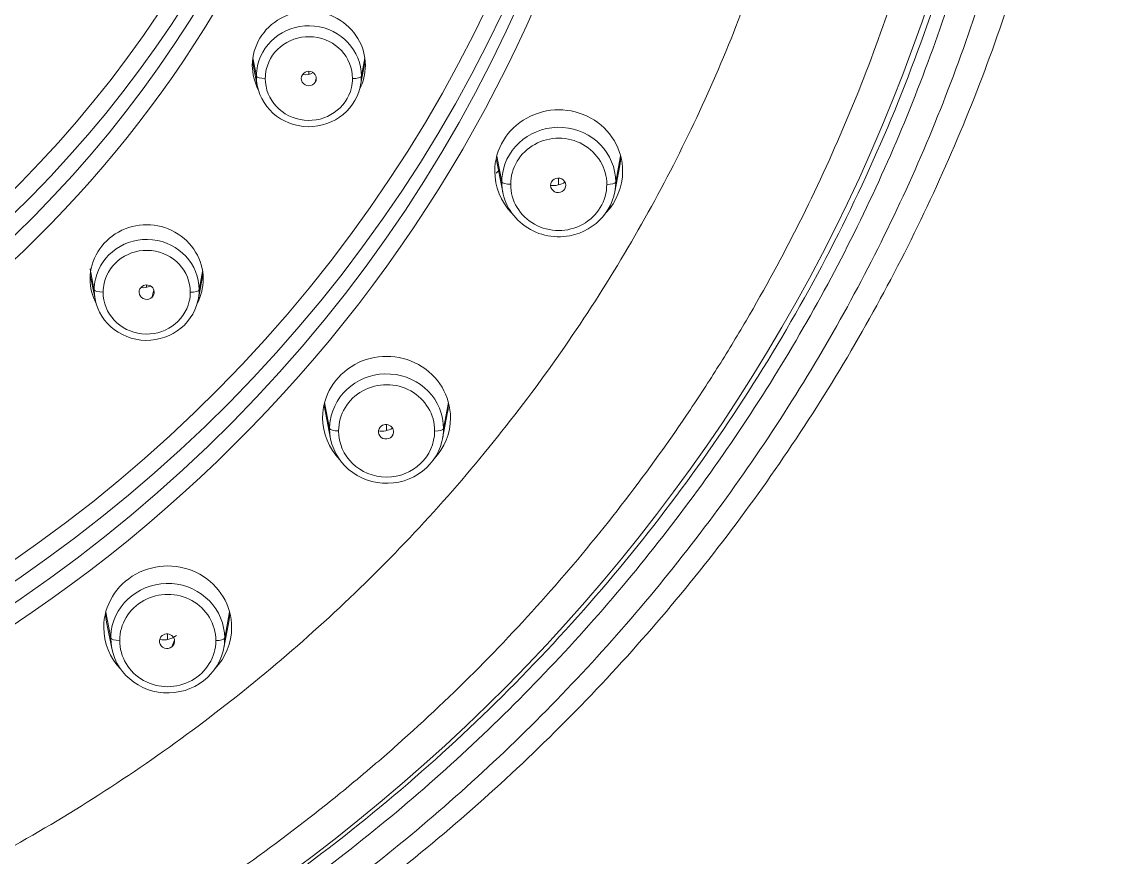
# Model space of a CAD drawing. Extents: x 16539 to 19738, y -91 to 2224.
# Drawn here: x 17594.41 to 17630.65, y 1071.03 to 1099.14 of the extents above; entities that cross this region are included whole.
import ezdxf

# ---------------------------------------------------------------- set-up
doc = ezdxf.new("R2010")
doc.units = 0
doc.header["$LTSCALE"] = 10
doc.header["$MEASUREMENT"] = 0
doc.layers.add('1', color=7, linetype='CONTINUOUS')

msp = doc.modelspace()

# ---------------------------------------------------------------- linework, layer by layer
at = {"layer": '1', "color": 7, "linetype": 'Continuous', "lineweight": 18}
for p, q in [((17602.172, 1097.806), (17602.334, 1096.986)), ((17605.805, 1097), (17605.96, 1097.821)), ((17610.363, 1094.534), (17610.587, 1093.401)), ((17614.352, 1093.416), (17614.519, 1094.3)), ((17612.686, 1093.544), (17612.674, 1093.52)), ((17596.72, 1090.62), (17596.882, 1089.801)), ((17600.353, 1089.815), (17600.508, 1090.636)), ((17604.626, 1085.992), (17604.8, 1085.109)), ((17608.565, 1085.124), (17608.733, 1086.008)), ((17597.268, 1078.944), (17597.442, 1078.061)), ((17601.207, 1078.076), (17601.375, 1078.96))]:
    msp.add_line(p, q, dxfattribs=at)
at = {"layer": '1', "color": 7, "linetype": 'Continuous', "lineweight": 13}
for p, q in [((17602.185, 1097.917), (17602.303, 1097.306)), ((17605.948, 1097.92), (17605.833, 1097.301)), ((17604.064, 1097.365), (17604.063, 1097.469)), ((17604.318, 1097.241), (17604.285, 1097.105)), ((17610.553, 1093.748), (17610.384, 1094.62)), ((17614.383, 1093.742), (17614.548, 1094.627)), ((17612.463, 1093.649), (17612.462, 1093.879)), ((17600.496, 1090.734), (17600.381, 1090.115)), ((17598.612, 1090.2), (17598.611, 1090.284)), ((17598.855, 1090.116), (17598.802, 1089.879)), ((17604.767, 1085.456), (17604.597, 1086.326)), ((17608.596, 1085.45), (17608.761, 1086.335)), ((17606.676, 1085.386), (17606.675, 1085.591)), ((17606.912, 1085.309), (17606.858, 1085.191)), ((17597.409, 1078.408), (17597.239, 1079.28)), ((17601.238, 1078.402), (17601.403, 1079.287)), ((17599.318, 1078.361), (17599.317, 1078.547)), ((17599.554, 1078.333), (17599.463, 1078.114))]:
    msp.add_line(p, q, dxfattribs=at)
at = {"layer": '1', "color": 7, "linetype": 'Continuous', "lineweight": 18}
for centre, major_axis, ratio, start_param, end_param in [((17565.793, 1117.918), (-62.049, -0.257), 0.961303, 2.121266, 4.15009), ((17565.782, 1120.519), (-32.731, -0.13), 0.96126, 0.014207, 3.135841), ((17565.784, 1119.949), (32.869, 0.13), 0.96126, 3.1558, 6.277434), ((17565.786, 1119.692), (-39.931, -0.158), 0.96126, 0.010615, 3.135841), ((17565.788, 1119.122), (40.069, 0.159), 0.96126, 3.152207, 6.277434), ((17565.789, 1118.865), (-49.131, -0.195), 0.96126, 0.007554, 3.135841), ((17565.791, 1118.295), (49.268, 0.196), 0.96126, 3.149147, 6.277434), ((17604.067, 1097.666), (1.9, 0.008), 0.96126, 6.277434, 9.419027), ((17604.068, 1097.303), (-1.765, -0.007), 0.96126, 3.135841, 6.062283), ((17604.067, 1097.666), (1.9, 0.008), 0.96126, 3.135841, 3.602368), ((17604.068, 1097.303), (-1.765, -0.007), 0.96126, 6.062283, 6.277434), ((17604.067, 1097.666), (1.9, 0.008), 0.96126, 5.822394, 6.277434), ((17604.068, 1097.303), (-1.765, -0.007), 0.96126, 6.277434, 9.202451), ((17604.067, 1097.227), (-0.252, 0.006), 0.960034, 5.780445, 8.922038), ((17604.067, 1097.227), (-0.252, 0.006), 0.960034, 2.638852, 5.780445), ((17603.935, 1097.878), (-0.549, 0.012), 0.960034, 1.443919, 2.125301), ((17604.068, 1097.303), (-1.765, -0.007), 0.96126, 2.919266, 3.135841), ((17612.467, 1094.107), (2.15, 0.009), 0.96126, 6.277434, 9.419027), ((17612.468, 1093.745), (-1.915, -0.008), 0.96126, 3.135841, 6.137003), ((17612.465, 1094.659), (-2.089, -0.008), 0.96126, 2.957777, 3.112549), ((17612.467, 1094.107), (2.15, 0.009), 0.96126, 3.135841, 3.886977), ((17612.468, 1093.745), (-1.915, -0.008), 0.96126, 6.137003, 6.277434), ((17612.467, 1094.107), (2.15, 0.009), 0.96126, 5.537785, 6.277434), ((17612.468, 1093.745), (-1.915, -0.008), 0.96126, 6.277434, 8.045581), ((17612.45, 1093.635), (-0.254, 0.009), 0.959045, 5.826201, 8.967794), ((17612.279, 1094.301), (-0.703, 0.025), 0.959045, 1.486827, 2.208264), ((17612.45, 1093.635), (-0.254, 0.009), 0.959045, 2.684608, 5.826201), ((17612.468, 1093.745), (-1.915, -0.008), 0.96126, 1.762396, 3.135841), ((17598.615, 1090.481), (1.9, 0.008), 0.96126, 6.277434, 9.419027), ((17598.616, 1090.118), (-1.765, -0.007), 0.96126, 3.135841, 6.06228), ((17598.615, 1090.481), (1.9, 0.008), 0.96126, 3.135841, 3.602417), ((17598.616, 1090.118), (-1.765, -0.007), 0.96126, 6.06228, 6.277434), ((17598.615, 1090.481), (1.9, 0.008), 0.96126, 5.822394, 6.277434), ((17598.616, 1090.118), (-1.765, -0.007), 0.96126, 6.277434, 9.201998), ((17598.615, 1090.041), (-0.252, 0.007), 0.960964, 5.575532, 8.717125), ((17598.502, 1090.717), (-0.548, 0.015), 0.960964, 1.447726, 2.06608), ((17598.615, 1090.041), (-0.252, 0.007), 0.960964, 2.43394, 5.575532), ((17598.616, 1090.118), (-1.765, -0.007), 0.96126, 2.918813, 3.135841), ((17606.68, 1085.815), (2.15, 0.009), 0.96126, 6.277434, 9.419027), ((17606.681, 1085.453), (-1.915, -0.008), 0.96126, 3.135841, 6.141472), ((17606.678, 1086.367), (-2.089, -0.008), 0.96126, 0.066553, 0.18381), ((17606.678, 1086.367), (-2.089, -0.008), 0.96126, 2.957777, 3.112549), ((17606.68, 1085.815), (2.15, 0.009), 0.96126, 3.135841, 3.886977), ((17606.681, 1085.453), (-1.915, -0.008), 0.96126, 6.141472, 6.277614), ((17606.661, 1085.347), (-0.254, 0.011), 0.960376, 2.496809, 5.638401), ((17606.68, 1085.815), (2.15, 0.009), 0.96126, 5.537785, 6.277434), ((17606.681, 1085.453), (-1.915, -0.008), 0.96126, 6.277614, 9.283062), ((17606.661, 1085.347), (-0.254, 0.011), 0.960376, 5.638401, 8.779994), ((17606.511, 1086.042), (-0.702, 0.031), 0.960376, 1.46725, 2.169592), ((17606.681, 1085.453), (-1.915, -0.008), 0.96126, 2.999877, 3.135841), ((17599.322, 1078.767), (2.15, 0.009), 0.96126, 6.277434, 9.419027), ((17599.323, 1078.405), (-1.915, -0.008), 0.96126, 3.135841, 6.141472), ((17599.32, 1079.319), (-2.089, -0.008), 0.96126, 0.029051, 0.183799), ((17599.32, 1079.319), (-2.089, -0.008), 0.96126, 2.957777, 3.112549), ((17599.322, 1078.767), (2.15, 0.009), 0.96126, 3.135841, 3.886977), ((17599.322, 1078.767), (2.15, 0.009), 0.96126, 5.537785, 6.277434), ((17599.323, 1078.405), (-1.915, -0.008), 0.96126, 6.277434, 9.277664), ((17599.323, 1078.405), (-1.915, -0.008), 0.96126, 6.141472, 6.277434), ((17599.302, 1078.303), (-0.254, 0.012), 0.961865, 5.443746, 8.585339), ((17599.178, 1079.024), (-0.702, 0.032), 0.961865, 1.437922, 2.302154), ((17599.302, 1078.303), (-0.254, 0.012), 0.961865, 2.302154, 5.443746), ((17599.323, 1078.405), (-1.915, -0.008), 0.96126, 2.994479, 3.135841)]:
    msp.add_ellipse(centre, major_axis=major_axis, ratio=ratio, start_param=start_param, end_param=end_param, dxfattribs=at)
at = {"layer": '1', "color": 7, "linetype": 'Continuous', "lineweight": 13}
for centre, major_axis, ratio, start_param, end_param in [((17565.782, 1120.648), (32.232, 0.128), 0.96126, 3.1558, 6.277434), ((17565.785, 1119.821), (39.432, 0.157), 0.96126, 3.152207, 6.277434), ((17565.785, 1119.821), (33.368, 0.132), 0.96126, 3.135841, 6.277434), ((17565.788, 1118.994), (40.567, 0.161), 0.96126, 3.135841, 6.277434), ((17565.788, 1118.994), (48.632, 0.193), 0.96126, 3.149147, 6.277434), ((17565.792, 1118.167), (49.767, 0.198), 0.96126, 3.135841, 6.277434), ((17604.069, 1097.225), (-1.465, -0.006), 0.96126, 3.135841, 6.062283), ((17602.603, 1097.31), (-0.3, 0.001), 0.275637, 0.054009, 1.572446), ((17604.069, 1097.225), (-1.465, -0.006), 0.96126, 6.277434, 9.202451), ((17604.069, 1097.225), (-1.465, -0.006), 0.96126, 6.062283, 6.277434), ((17604.069, 1097.225), (-1.465, -0.006), 0.96126, 2.919266, 3.135841), ((17605.533, 1097.305), (0.3, -0.001), 0.275637, 4.714038, 6.232475), ((17612.468, 1093.667), (-1.615, -0.006), 0.96126, 3.135841, 6.277434), ((17610.853, 1093.752), (0.3, -0.001), 0.275637, 3.195602, 4.714038), ((17612.468, 1093.667), (-1.615, -0.006), 0.96126, 6.277434, 9.419027), ((17614.083, 1093.747), (-0.3, 0.001), 0.275637, 1.572446, 3.090882), ((17598.617, 1090.04), (-1.465, -0.006), 0.96126, 3.135841, 6.06228), ((17598.617, 1090.04), (-1.465, -0.006), 0.96126, 6.06228, 6.277434), ((17597.151, 1090.124), (-0.3, 0.001), 0.275637, 0.054009, 1.572446), ((17598.617, 1090.04), (-1.465, -0.006), 0.96126, 6.277434, 9.201998), ((17598.617, 1090.04), (-1.465, -0.006), 0.96126, 2.918813, 3.135841), ((17600.082, 1090.12), (0.3, -0.001), 0.275637, 4.714038, 6.232475), ((17606.682, 1085.375), (-1.615, -0.006), 0.96126, 3.135841, 6.277524), ((17605.066, 1085.46), (0.3, -0.001), 0.275637, 3.19555, 4.713987), ((17606.682, 1085.375), (-1.615, -0.006), 0.96126, 6.277524, 9.419027), ((17608.297, 1085.455), (-0.3, 0.001), 0.275637, 1.572446, 3.090882), ((17599.324, 1078.327), (-1.615, -0.006), 0.96126, 3.135841, 6.277434), ((17597.708, 1078.412), (0.3, -0.001), 0.275637, 3.195602, 4.714038), ((17600.938, 1078.407), (-0.3, 0.001), 0.275637, 1.572446, 3.090882), ((17599.324, 1078.327), (-1.615, -0.006), 0.96126, 6.277434, 9.419027)]:
    msp.add_ellipse(centre, major_axis=major_axis, ratio=ratio, start_param=start_param, end_param=end_param, dxfattribs=at)
at = {"layer": '1', "color": 7, "linetype": 'Continuous', "lineweight": 18}
for points, knots in [([(17600.162, 1171.54), (17598.362, 1172.621), (17596.508, 1173.616), (17592.705, 1175.428), (17590.758, 1176.244), (17586.789, 1177.689), (17584.767, 1178.318), (17580.67, 1179.381), (17578.594, 1179.816), (17574.408, 1180.489), (17572.298, 1180.726), (17568.063, 1181.001), (17565.939, 1181.039), (17561.696, 1180.913), (17559.578, 1180.75), (17555.368, 1180.225), (17553.277, 1179.864), (17549.141, 1178.945), (17547.096, 1178.388), (17543.074, 1177.084), (17541.096, 1176.337), (17537.226, 1174.66), (17535.333, 1173.73), (17531.652, 1171.697), (17529.864, 1170.593), (17526.408, 1168.223), (17524.74, 1166.956), (17521.542, 1164.272), (17520.012, 1162.854), (17517.103, 1159.881), (17515.725, 1158.326), (17513.133, 1155.093), (17511.919, 1153.416), (17509.669, 1149.955), (17508.633, 1148.171), (17506.747, 1144.515), (17505.897, 1142.642), (17504.392, 1138.826), (17503.737, 1136.882), (17502.629, 1132.943), (17502.176, 1130.947), (17501.474, 1126.922), (17501.227, 1124.893), (17500.939, 1120.821), (17500.899, 1118.779), (17501.028, 1114.7), (17501.197, 1112.663), (17501.741, 1108.616), (17502.117, 1106.606), (17503.071, 1102.63), (17503.649, 1100.664), (17505.004, 1096.797), (17505.781, 1094.896), (17507.523, 1091.175), (17508.49, 1089.356), (17510.604, 1085.818), (17511.751, 1084.098), (17514.215, 1080.776), (17515.532, 1079.174), (17518.324, 1076.1), (17519.798, 1074.629), (17522.889, 1071.833), (17524.506, 1070.508), (17527.868, 1068.017), (17529.612, 1066.851), (17531.412, 1065.77)], [0, 0, 0, 0, 0.03125, 0.03125, 0.0625, 0.0625, 0.09375, 0.09375, 0.125, 0.125, 0.15625, 0.15625, 0.1875, 0.1875, 0.21875, 0.21875, 0.25, 0.25, 0.28125, 0.28125, 0.3125, 0.3125, 0.34375, 0.34375, 0.375, 0.375, 0.40625, 0.40625, 0.4375, 0.4375, 0.46875, 0.46875, 0.5, 0.5, 0.53125, 0.53125, 0.5625, 0.5625, 0.59375, 0.59375, 0.625, 0.625, 0.65625, 0.65625, 0.6875, 0.6875, 0.71875, 0.71875, 0.75, 0.75, 0.78125, 0.78125, 0.8125, 0.8125, 0.84375, 0.84375, 0.875, 0.875, 0.90625, 0.90625, 0.9375, 0.9375, 0.96875, 0.96875, 1, 1, 1, 1]), ([(17532.558, 1066.848), (17530.817, 1067.893), (17529.129, 1069.02), (17525.876, 1071.428), (17524.312, 1072.709), (17521.321, 1075.412), (17519.894, 1076.834), (17517.193, 1079.806), (17515.919, 1081.356), (17513.534, 1084.568), (17512.424, 1086.231), (17510.378, 1089.652), (17509.443, 1091.411), (17507.756, 1095.009), (17507.004, 1096.848), (17505.692, 1100.588), (17505.132, 1102.489), (17504.208, 1106.334), (17503.844, 1108.278), (17503.316, 1112.193), (17503.153, 1114.162), (17503.027, 1118.107), (17503.064, 1120.083), (17503.341, 1124.021), (17503.58, 1125.983), (17504.257, 1129.876), (17504.695, 1131.807), (17505.766, 1135.617), (17506.399, 1137.497), (17507.853, 1141.189), (17508.674, 1143), (17510.498, 1146.537), (17511.5, 1148.263), (17513.675, 1151.611), (17514.848, 1153.233), (17517.354, 1156.36), (17518.687, 1157.865), (17521.5, 1160.741), (17522.979, 1162.112), (17526.072, 1164.71), (17527.684, 1165.935), (17531.026, 1168.229), (17532.756, 1169.296), (17536.316, 1171.264), (17538.146, 1172.164), (17541.889, 1173.786), (17543.802, 1174.509), (17547.692, 1175.772), (17549.67, 1176.311), (17553.67, 1177.2), (17555.693, 1177.551), (17559.764, 1178.059), (17561.813, 1178.217), (17565.917, 1178.34), (17567.972, 1178.304), (17572.068, 1178.039), (17574.109, 1177.81), (17578.159, 1177.16), (17580.167, 1176.74), (17584.13, 1175.712), (17586.085, 1175.104), (17589.925, 1173.708), (17591.809, 1172.919), (17595.487, 1171.167), (17597.282, 1170.205), (17599.023, 1169.16)], [0, 0, 0, 0, 0.03125, 0.03125, 0.0625, 0.0625, 0.09375, 0.09375, 0.125, 0.125, 0.15625, 0.15625, 0.1875, 0.1875, 0.21875, 0.21875, 0.25, 0.25, 0.28125, 0.28125, 0.3125, 0.3125, 0.34375, 0.34375, 0.375, 0.375, 0.40625, 0.40625, 0.4375, 0.4375, 0.46875, 0.46875, 0.5, 0.5, 0.53125, 0.53125, 0.5625, 0.5625, 0.59375, 0.59375, 0.625, 0.625, 0.65625, 0.65625, 0.6875, 0.6875, 0.71875, 0.71875, 0.75, 0.75, 0.78125, 0.78125, 0.8125, 0.8125, 0.84375, 0.84375, 0.875, 0.875, 0.90625, 0.90625, 0.9375, 0.9375, 0.96875, 0.96875, 1, 1, 1, 1]), ([(17598.592, 1067.173), (17600.018, 1068.022), (17601.409, 1068.927), (17604.11, 1070.842), (17605.42, 1071.852), (17607.951, 1073.97), (17609.173, 1075.078), (17611.518, 1077.385), (17612.642, 1078.584), (17614.786, 1081.066), (17615.806, 1082.349), (17617.735, 1084.988), (17618.644, 1086.346), (17620.345, 1089.127), (17621.137, 1090.55), (17622.599, 1093.454), (17623.269, 1094.934), (17624.483, 1097.941), (17625.026, 1099.469), (17625.983, 1102.56), (17626.397, 1104.125), (17627.091, 1107.281), (17627.372, 1108.872), (17627.8, 1112.071), (17627.946, 1113.679), (17628.076, 1116.343), (17628.099, 1117.397), (17628.092, 1118.451)], [0, 0, 0, 0, 0.07903, 0.07903, 0.158059, 0.158059, 0.237089, 0.237089, 0.316118, 0.316118, 0.395148, 0.395148, 0.474177, 0.474177, 0.553207, 0.553207, 0.632236, 0.632236, 0.711266, 0.711266, 0.790295, 0.790295, 0.869325, 0.869325, 0.948354, 0.948354, 1, 1, 1, 1]), ([(17626.593, 1117.66), (17626.591, 1116.416), (17626.503, 1113.934), (17626.253, 1111.467), (17626.003, 1109.621), (17625.91, 1109.007), (17625.78, 1108.24), (17625.754, 1108.086), (17625.699, 1107.78), (17625.671, 1107.627), (17625.586, 1107.168), (17625.526, 1106.863), (17625.217, 1105.341), (17624.931, 1104.138), (17624.281, 1101.756), (17623.555, 1099.401), (17622.678, 1097.097), (17621.725, 1094.819), (17621.211, 1093.693), (17620.105, 1091.467), (17619.514, 1090.367), (17618.725, 1089.009), (17618.566, 1088.739), (17618.242, 1088.202), (17617.751, 1087.401), (17617.241, 1086.614), (17616.199, 1085.059), (17615.472, 1084.047), (17613.955, 1082.071), (17612.376, 1080.144), (17610.672, 1078.313), (17608.904, 1076.531), (17607.989, 1075.665), (17606.804, 1074.613), (17606.566, 1074.404), (17606.204, 1074.093), (17606.083, 1073.99), (17605.84, 1073.785), (17605.231, 1073.273), (17604.613, 1072.775), (17603.109, 1071.601), (17601.056, 1070.1), (17598.905, 1068.725), (17597.805, 1068.07)], [0, 0, 0, 0, 0.0625, 0.125, 0.125, 0.15625, 0.15625, 0.164062, 0.164062, 0.171875, 0.171875, 0.1875, 0.1875, 0.25, 0.25, 0.3125, 0.375, 0.375, 0.4375, 0.4375, 0.5, 0.5, 0.515625, 0.515625, 0.53125, 0.5625, 0.5625, 0.625, 0.625, 0.6875, 0.75, 0.75, 0.8125, 0.8125, 0.828125, 0.828125, 0.835937, 0.835937, 0.84375, 0.875, 0.875, 0.9375, 1, 1, 1, 1])]:
    msp.add_open_spline(points, degree=3, knots=knots, dxfattribs=at)
at = {"layer": '1', "color": 7, "linetype": 'Continuous', "lineweight": 13}
msp.add_open_spline([(17532.014, 1066.14), (17530.246, 1067.202), (17528.532, 1068.347), (17525.23, 1070.793), (17523.641, 1072.095), (17520.604, 1074.841), (17519.156, 1076.285), (17516.414, 1079.304), (17515.12, 1080.879), (17512.698, 1084.142), (17511.571, 1085.83), (17509.494, 1089.306), (17508.544, 1091.092), (17506.832, 1094.747), (17506.069, 1096.614), (17504.737, 1100.413), (17504.168, 1102.343), (17503.23, 1106.249), (17502.861, 1108.224), (17502.325, 1112.199), (17502.159, 1114.199), (17502.031, 1118.206), (17502.07, 1120.213), (17502.351, 1124.212), (17502.594, 1126.205), (17503.282, 1130.159), (17503.727, 1132.12), (17504.815, 1135.99), (17505.457, 1137.9), (17506.934, 1141.649), (17507.768, 1143.489), (17509.62, 1147.081), (17510.638, 1148.834), (17512.847, 1152.234), (17514.038, 1153.883), (17516.583, 1157.059), (17517.937, 1158.587), (17520.793, 1161.508), (17522.296, 1162.901), (17525.437, 1165.54), (17527.074, 1166.785), (17530.469, 1169.114), (17532.225, 1170.199), (17535.84, 1172.198), (17537.699, 1173.112), (17541.5, 1174.761), (17543.443, 1175.496), (17547.394, 1176.778), (17549.403, 1177.326), (17553.466, 1178.231), (17555.52, 1178.587), (17559.655, 1179.104), (17561.736, 1179.266), (17565.904, 1179.391), (17567.991, 1179.355), (17572.152, 1179.087), (17574.225, 1178.855), (17578.338, 1178.196), (17580.378, 1177.77), (17584.404, 1176.727), (17586.39, 1176.11), (17590.291, 1174.693), (17592.204, 1173.892), (17595.941, 1172.115), (17597.764, 1171.137), (17599.533, 1170.077)], degree=3, knots=[0, 0, 0, 0, 0.03125, 0.03125, 0.0625, 0.0625, 0.09375, 0.09375, 0.125, 0.125, 0.15625, 0.15625, 0.1875, 0.1875, 0.21875, 0.21875, 0.25, 0.25, 0.28125, 0.28125, 0.3125, 0.3125, 0.34375, 0.34375, 0.375, 0.375, 0.40625, 0.40625, 0.4375, 0.4375, 0.46875, 0.46875, 0.5, 0.5, 0.53125, 0.53125, 0.5625, 0.5625, 0.59375, 0.59375, 0.625, 0.625, 0.65625, 0.65625, 0.6875, 0.6875, 0.71875, 0.71875, 0.75, 0.75, 0.78125, 0.78125, 0.8125, 0.8125, 0.84375, 0.84375, 0.875, 0.875, 0.90625, 0.90625, 0.9375, 0.9375, 0.96875, 0.96875, 1, 1, 1, 1], dxfattribs=at)
at = {"layer": '1', "color": 7, "linetype": 'Continuous', "lineweight": 18}
for points in [[(17599.953, 1065.664), (17601.118, 1066.359), (17603.401, 1067.819), (17606.676, 1070.213), (17609.786, 1072.801), (17612.719, 1075.573), (17615.464, 1078.519), (17618.009, 1081.625), (17620.345, 1084.881), (17622.462, 1088.271), (17624.351, 1091.784), (17626.004, 1095.405), (17627.416, 1099.119), (17628.581, 1102.911), (17629.493, 1106.767), (17630.15, 1110.671), (17630.548, 1114.606), (17630.686, 1118.558), (17630.563, 1122.51), (17630.181, 1126.446), (17629.539, 1130.352), (17628.642, 1134.21), (17627.493, 1138.006), (17626.095, 1141.724), (17624.456, 1145.349), (17622.58, 1148.868), (17620.477, 1152.265), (17618.154, 1155.527), (17615.621, 1158.641), (17612.888, 1161.594), (17609.966, 1164.375), (17606.866, 1166.972), (17603.601, 1169.376), (17601.324, 1170.842), (17600.162, 1171.54)], [(17599.023, 1169.16), (17600.147, 1168.485), (17602.351, 1167.067), (17605.511, 1164.743), (17608.511, 1162.231), (17611.339, 1159.542), (17613.984, 1156.685), (17616.436, 1153.673), (17618.684, 1150.518), (17620.719, 1147.232), (17622.534, 1143.828), (17624.121, 1140.321), (17625.474, 1136.724), (17626.587, 1133.052), (17627.455, 1129.32), (17628.076, 1125.541), (17628.446, 1121.733), (17628.565, 1117.91), (17628.431, 1114.087), (17628.046, 1110.279), (17627.41, 1106.503), (17626.527, 1102.773), (17625.4, 1099.104), (17624.033, 1095.511), (17622.433, 1092.008), (17620.604, 1088.61), (17618.556, 1085.33), (17616.295, 1082.181), (17613.832, 1079.177), (17611.175, 1076.328), (17608.336, 1073.646), (17605.326, 1071.143), (17602.157, 1068.829), (17599.947, 1067.417), (17598.82, 1066.746)], [(17610.449, 1094.134), (17610.422, 1094.104), (17610.396, 1094.074), (17610.37, 1094.045)]]:
    msp.add_open_spline(points, degree=3, dxfattribs=at)
at = {"layer": '1', "color": 7, "linetype": 'Continuous', "lineweight": 13}
for points in [[(17599.535, 1170.08), (17600.678, 1169.395), (17602.917, 1167.955), (17606.128, 1165.595), (17609.177, 1163.044), (17612.051, 1160.312), (17614.739, 1157.41), (17617.231, 1154.351), (17619.516, 1151.146), (17621.585, 1147.808), (17623.429, 1144.351), (17625.043, 1140.788), (17626.418, 1137.134), (17627.549, 1133.404), (17628.433, 1129.612), (17629.064, 1125.773), (17629.442, 1121.904), (17629.563, 1118.02), (17629.429, 1114.136), (17629.039, 1110.268), (17628.394, 1106.431), (17627.498, 1102.642), (17626.354, 1098.914), (17624.967, 1095.263), (17623.342, 1091.705), (17621.485, 1088.252), (17619.405, 1084.919), (17617.11, 1081.72), (17614.608, 1078.666), (17611.91, 1075.771), (17609.027, 1073.047), (17605.97, 1070.503), (17602.751, 1068.15), (17600.506, 1066.716), (17599.362, 1066.033)], [(17596.713, 1090.831), (17596.759, 1090.594), (17596.805, 1090.358), (17596.851, 1090.121)]]:
    msp.add_open_spline(points, degree=3, dxfattribs=at)
msp.add_rational_spline([(17622.091, 1118.08), (17622.027, 1086.377), (17598.662, 1063.996), (17565.683, 1064.047)], [1, 0.804738336132, 0.804738336132, 1], degree=3, dxfattribs=at)

doc.saveas('drawing.dxf')
